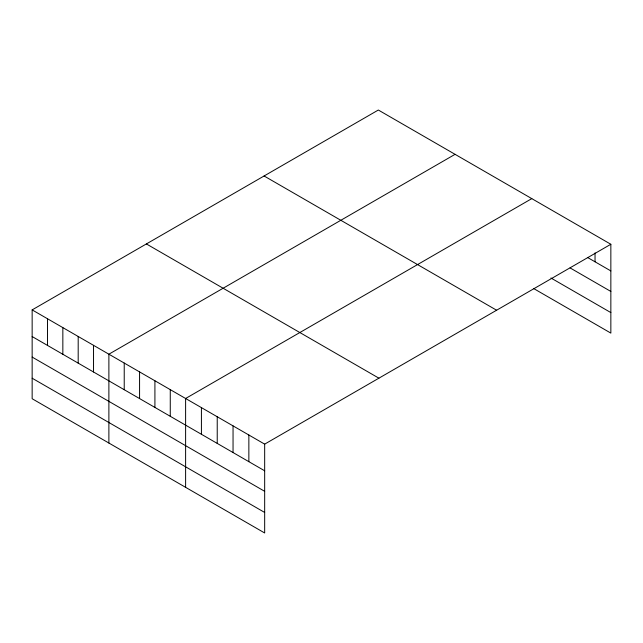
<?xml version="1.0" encoding="UTF-8"?>
<svg xmlns="http://www.w3.org/2000/svg" width="643" height="643" viewBox="0 0 643 643"><rect width="100%" height="100%" fill="white"/><g stroke="black" fill="none" stroke-linecap="round" stroke-linejoin="round"><path stroke-width="0.96" d="M32.15 309.894L264.667 444.136L264.667 532.975L32.15 398.732L32.15 309.894L378.333 110.025L610.85 244.268L610.85 333.106L533.457 288.426M455.067 154.328L108.884 354.197L108.884 443.027M531.793 198.623L185.61 398.491L185.61 487.33M264.667 444.136L610.85 244.268M587.549 257.473L610.85 270.928M570.076 267.906L610.85 291.448M550.93 277.993L610.85 312.586M264.096 175.981L496.613 310.223M146.387 243.938L378.904 378.18M32.15 336.554L264.667 470.797M32.15 357.074L264.667 491.316M32.15 378.213L264.667 512.455M595.04 252.908L595.04 261.797M248.857 435.006L248.857 461.666M233.047 425.883L233.047 452.535M217.23 416.752L217.23 443.405M201.42 407.622L201.42 434.282M170.266 389.634L170.266 416.294M154.915 380.777L154.915 407.429M139.571 371.911L139.571 398.572M124.228 363.054L124.228 389.714M93.532 345.331L93.532 371.992M78.189 336.474L78.189 363.134M62.845 327.617L62.845 354.269M47.494 318.751L47.494 345.412"/></g></svg>
